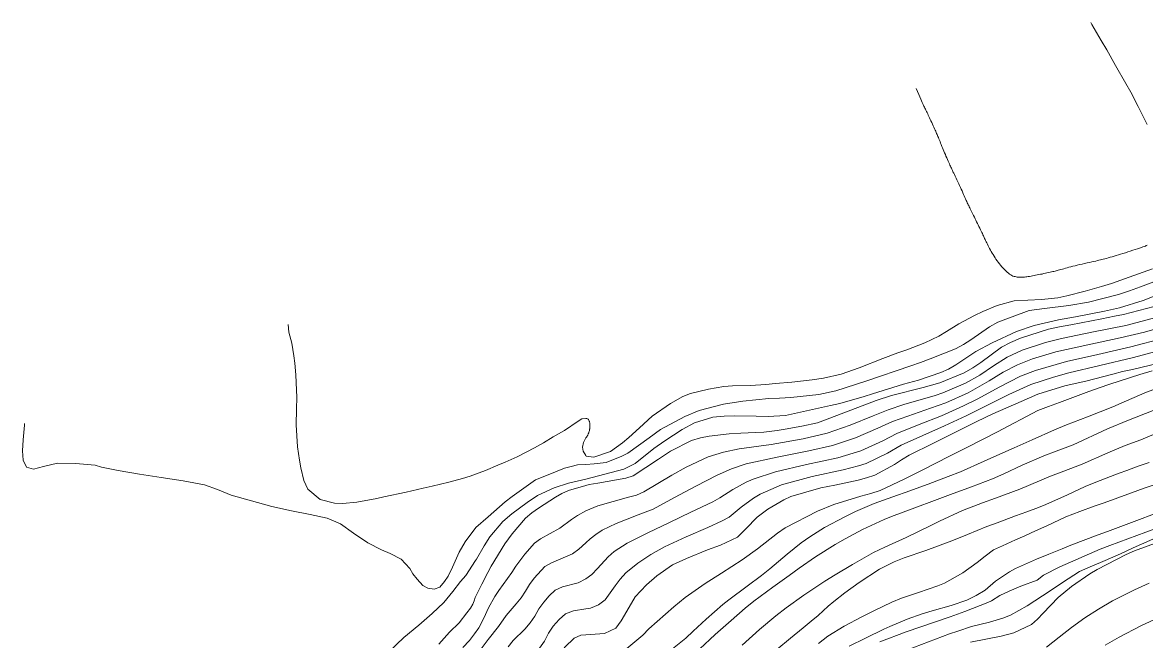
# Model space of a CAD drawing. Header units: inches. Extents: x 115425 to 116786, y 150085 to 152399.
# Drawn here: x 115430 to 115569.6, y 152212.3 to 152289.1 of the extents above; entities that cross this region are included whole.
import ezdxf

# ---------------------------------------------------------------- set-up
doc = ezdxf.new("R2010")
doc.units = ezdxf.units.IN
doc.header["$MEASUREMENT"] = 0
doc.layers.add('Contour', color=7, linetype='Continuous', lineweight=0, true_color=0xbed2ff)

msp = doc.modelspace()

# ---------------------------------------------------------------- linework, layer by layer
at = {"layer": 'Contour'}
for points in [[(115569.71, 152276.45), (115568.6, 152278.7), (115567.67, 152280.49), (115567.07, 152281.54), (115565.76, 152283.76), (115564.69, 152285.71), (115564.01, 152286.9), (115562.85, 152288.85), (115562.71, 152289.11)], [(115541.03, 152280.92), (115541.19, 152280.54), (115541.34, 152280.19), (115541.47, 152279.88), (115541.59, 152279.62), (115541.69, 152279.39), (115541.77, 152279.19), (115541.84, 152279.04), (115541.89, 152278.93), (115541.94, 152278.83), (115541.99, 152278.72), (115542.04, 152278.61), (115542.1, 152278.49), (115542.16, 152278.36), (115542.23, 152278.23), (115542.3, 152278.08), (115542.37, 152277.94), (115542.45, 152277.78), (115542.52, 152277.62), (115542.61, 152277.45), (115542.69, 152277.27), (115542.77, 152277.09), (115542.86, 152276.9), (115542.95, 152276.7), (115543.05, 152276.5), (115543.14, 152276.3), (115543.22, 152276.11), (115543.3, 152275.93), (115543.38, 152275.77), (115543.44, 152275.62), (115543.51, 152275.47), (115543.56, 152275.34), (115543.61, 152275.22), (115543.66, 152275.11), (115543.72, 152274.98), (115543.78, 152274.83), (115543.84, 152274.68), (115543.91, 152274.52), (115543.98, 152274.34), (115544.05, 152274.16), (115544.13, 152273.96), (115544.21, 152273.75), (115544.29, 152273.55), (115544.38, 152273.35), (115544.46, 152273.14), (115544.55, 152272.94), (115544.64, 152272.73), (115544.72, 152272.53), (115544.81, 152272.32), (115544.9, 152272.12), (115544.98, 152271.93), (115545.06, 152271.75), (115545.14, 152271.58), (115545.21, 152271.43), (115545.27, 152271.28), (115545.34, 152271.15), (115545.39, 152271.03), (115545.45, 152270.9), (115545.52, 152270.76), (115545.59, 152270.6), (115545.68, 152270.43), (115545.77, 152270.24), (115545.86, 152270.04), (115545.97, 152269.82), (115546.08, 152269.59), (115546.19, 152269.35), (115546.3, 152269.11), (115546.41, 152268.88), (115546.51, 152268.65), (115546.62, 152268.43), (115546.71, 152268.21), (115546.81, 152268), (115546.9, 152267.79), (115546.99, 152267.59), (115547.07, 152267.4), (115547.15, 152267.22), (115547.23, 152267.05), (115547.3, 152266.9), (115547.37, 152266.76), (115547.43, 152266.63), (115547.48, 152266.51), (115547.54, 152266.39), (115547.6, 152266.26), (115547.67, 152266.13), (115547.74, 152265.99), (115547.81, 152265.84), (115547.89, 152265.67), (115547.98, 152265.51), (115548.06, 152265.33), (115548.15, 152265.15), (115548.25, 152264.96), (115548.34, 152264.77), (115548.43, 152264.58), (115548.53, 152264.39), (115548.63, 152264.19), (115548.73, 152263.99), (115548.82, 152263.79), (115548.92, 152263.59), (115549.01, 152263.4), (115549.09, 152263.23), (115549.17, 152263.07), (115549.24, 152262.92), (115549.3, 152262.79), (115549.36, 152262.66), (115549.41, 152262.55), (115549.46, 152262.44), (115549.52, 152262.33), (115549.58, 152262.2), (115549.64, 152262.06), (115549.71, 152261.92), (115549.79, 152261.76), (115549.87, 152261.6), (115549.96, 152261.42), (115550.05, 152261.24), (115550.14, 152261.06), (115550.24, 152260.88), (115550.35, 152260.69), (115550.46, 152260.51), (115550.57, 152260.32), (115550.69, 152260.12), (115550.81, 152259.93), (115550.93, 152259.74), (115551.07, 152259.55), (115551.2, 152259.36), (115551.35, 152259.17), (115551.5, 152258.99), (115551.65, 152258.81), (115551.81, 152258.63), (115551.98, 152258.46), (115552.15, 152258.29), (115552.31, 152258.14), (115552.47, 152258.01), (115552.62, 152257.9), (115552.77, 152257.8), (115552.91, 152257.72), (115553.04, 152257.66), (115553.17, 152257.62), (115553.3, 152257.58), (115553.43, 152257.55), (115553.56, 152257.53), (115553.68, 152257.51), (115553.81, 152257.5), (115553.94, 152257.5), (115554.07, 152257.5), (115554.2, 152257.5), (115554.33, 152257.52), (115554.47, 152257.53), (115554.62, 152257.55), (115554.78, 152257.57), (115554.94, 152257.59), (115555.11, 152257.62), (115555.29, 152257.65), (115555.47, 152257.68), (115555.66, 152257.71), (115555.85, 152257.75), (115556.05, 152257.79), (115556.24, 152257.83), (115556.44, 152257.87), (115556.65, 152257.91), (115556.85, 152257.96), (115557.06, 152258), (115557.26, 152258.04), (115557.46, 152258.09), (115557.64, 152258.13), (115557.81, 152258.17), (115557.97, 152258.2), (115558.13, 152258.24), (115558.27, 152258.27), (115558.4, 152258.31), (115558.53, 152258.34), (115558.67, 152258.38), (115558.82, 152258.42), (115558.99, 152258.46), (115559.17, 152258.51), (115559.36, 152258.56), (115559.56, 152258.62), (115559.77, 152258.68), (115559.99, 152258.74), (115560.23, 152258.8), (115560.48, 152258.87), (115560.75, 152258.93), (115561.03, 152259), (115561.32, 152259.07), (115561.63, 152259.14), (115561.94, 152259.21), (115562.26, 152259.28), (115562.55, 152259.34), (115562.83, 152259.4), (115563.08, 152259.46), (115563.32, 152259.52), (115563.53, 152259.57), (115563.72, 152259.61), (115563.9, 152259.65), (115564.07, 152259.7), (115564.25, 152259.74), (115564.44, 152259.79), (115564.65, 152259.85), (115564.87, 152259.91), (115565.1, 152259.98), (115565.34, 152260.05), (115565.6, 152260.12), (115565.86, 152260.2), (115566.13, 152260.28), (115566.41, 152260.37), (115566.7, 152260.46), (115567, 152260.55), (115567.3, 152260.65), (115567.61, 152260.75), (115567.92, 152260.85), (115568.23, 152260.95), (115568.51, 152261.04), (115568.76, 152261.13), (115568.98, 152261.2), (115569.18, 152261.27), (115569.35, 152261.33), (115569.49, 152261.38), (115569.6, 152261.43), (115569.71, 152261.47)], [(115538.74, 152248.12), (115539.87, 152248.5), (115542.11, 152249.36), (115543.83, 152250.21), (115544.78, 152250.79), (115546.32, 152251.74), (115548.28, 152252.78), (115549.3, 152253.26), (115551.08, 152254), (115553.19, 152254.59), (115556.57, 152254.74), (115558.62, 152254.97), (115559.74, 152255.21), (115562, 152255.79), (115564.03, 152256.37), (115565.27, 152256.75), (115567.45, 152257.5), (115570.38, 152258.54)], [(115500, 152234.28), (115501.04, 152234.34), (115502.54, 152234.51), (115504.48, 152235.3), (115505.2, 152235.69), (115507.87, 152237.59), (115509.25, 152238.6), (115512.28, 152240.22), (115514.08, 152240.99), (115517.11, 152241.75), (115519.48, 152242.14), (115522.72, 152242.46), (115524.06, 152242.52), (115525.46, 152242.57), (115528.93, 152242.95), (115531.03, 152243.43), (115534.78, 152244.6), (115540.34, 152246.52), (115541.56, 152246.94), (115542.76, 152247.37), (115545.89, 152248.62), (115546.91, 152249.16), (115547.81, 152249.74), (115550.13, 152251.37), (115551.14, 152251.93), (115555.05, 152253.38), (115556.95, 152253.63), (115559.97, 152254), (115562.42, 152254.43), (115566.14, 152255.36), (115567.51, 152255.81), (115568.87, 152256.31), (115572.52, 152257.69)], [(115500, 152232.47), (115504.72, 152233.71), (115506.12, 152234.4), (115508.43, 152236.24), (115509.79, 152237.22), (115511.96, 152238.6), (115513.5, 152239.44), (115515.76, 152240.15), (115517.16, 152240.26), (115518.41, 152240.32), (115521.16, 152240.26), (115522.63, 152240.21), (115524.81, 152240.37), (115530.4, 152241.58), (115531.53, 152241.83), (115534.54, 152242.7), (115535.58, 152243.05), (115539.45, 152244.24), (115541.29, 152244.75), (115544.08, 152245.67), (115545.03, 152246.11), (115545.95, 152246.63), (115548.42, 152248.3), (115550.45, 152249.39), (115553.49, 152250.76), (115555.68, 152251.54), (115558.71, 152252.22), (115560.8, 152252.61), (115564.42, 152253.29), (115566.26, 152253.72), (115569.2, 152254.63), (115574.46, 152256.67)], [(115500, 152231.67), (115500.41, 152231.79), (115501.49, 152231.97), (115504.96, 152232.59), (115505.86, 152232.88), (115509.01, 152234.94), (115510.52, 152235.93), (115513.13, 152237.25), (115514.23, 152237.58), (115515.33, 152237.79), (115517.81, 152238.09), (115519.25, 152238.17), (115521.06, 152238.23), (115522.12, 152238.29), (115523.74, 152238.49), (115524.73, 152238.66), (115526.84, 152239.05), (115528.75, 152239.45), (115531.18, 152240.35), (115536.06, 152242.21), (115537.96, 152242.85), (115541.9, 152243.82), (115543.96, 152244.39), (115546.99, 152245.65), (115548.06, 152246.25), (115549.04, 152246.91), (115551.6, 152248.85), (115552.72, 152249.42), (115553.98, 152249.95), (115557.44, 152251.06), (115558.8, 152251.36), (115560.22, 152251.6), (115564.07, 152252.36), (115565.66, 152252.67), (115566.78, 152252.87), (115571.53, 152254.13)], [(115463.02, 152251.66), (115463.12, 152250.71), (115463.47, 152249.33), (115463.72, 152247.77), (115463.84, 152246.84), (115463.97, 152245.38), (115464.06, 152243.51), (115464.09, 152242.63), (115464.07, 152241.16), (115464.02, 152239.19), (115464.2, 152236.47), (115464.44, 152234.82), (115464.59, 152233.88), (115464.96, 152232.31), (115465.46, 152231.21), (115466.99, 152229.93), (115468.79, 152229.48), (115469.76, 152229.43), (115471.57, 152229.59), (115474.03, 152230.06), (115474.93, 152230.26), (115477.69, 152230.86), (115479.78, 152231.32), (115480.93, 152231.58), (115483, 152232.1), (115484.68, 152232.54), (115485.64, 152232.83), (115487.54, 152233.51), (115489.06, 152234.18), (115489.99, 152234.58), (115491.47, 152235.21), (115493.64, 152236.34), (115494.75, 152236.98), (115495.94, 152237.71), (115497.36, 152238.51), (115499.04, 152239.67), (115499.52, 152239.95), (115500, 152239.98)], [(115500, 152228.51), (115501.47, 152229.13), (115505.3, 152230.23), (115506.27, 152230.49), (115507.21, 152230.87), (115508.94, 152231.92), (115510.68, 152232.97), (115512.46, 152233.95), (115515.2, 152235.24), (115517.09, 152235.8), (115519.02, 152236.23), (115523, 152236.74), (115527, 152237.46), (115529.97, 152238.15), (115532.84, 152239.17), (115535.67, 152240.31), (115537.55, 152241.07), (115539.48, 152241.7), (115543.37, 152242.84), (115544.33, 152243.16), (115547.14, 152244.37), (115548.92, 152245.37), (115550.61, 152246.51), (115552.31, 152247.61), (115554.17, 152248.45), (115557.08, 152249.41), (115559.05, 152249.92), (115563.05, 152250.72), (115567.04, 152251.53), (115570.96, 152252.57)], [(115500, 152224.56), (115500.52, 152225.04), (115501.25, 152225.61), (115502.02, 152226.12), (115503.76, 152226.97), (115506.5, 152228.02), (115508.36, 152228.74), (115510.99, 152230.19), (115513.65, 152231.59), (115516.31, 152232.95), (115518.07, 152233.72), (115519.9, 152234.35), (115523.75, 152235.17), (115527.69, 152235.97), (115530.64, 152236.63), (115533.5, 152237.58), (115536.27, 152238.77), (115538.09, 152239.6), (115539.97, 152240.29), (115542.81, 152241.26), (115544.7, 152241.93), (115547.47, 152243.16), (115550.1, 152244.65), (115551.81, 152245.71), (115553.6, 152246.64), (115555.48, 152247.37), (115558.38, 152248.26), (115562.33, 152249.11), (115566.35, 152249.99), (115569.37, 152250.7), (115572.34, 152251.57)], [(115500, 152220.07), (115500.76, 152220.62), (115501.43, 152221.38), (115502.76, 152222.83), (115503.5, 152223.47), (115505.11, 152224.51), (115507.71, 152225.81), (115510.39, 152227.06), (115513.05, 152228.38), (115515.75, 152229.66), (115516.62, 152230.13), (115518.24, 152231.16), (115519.9, 152232.07), (115520.78, 152232.47), (115523.54, 152233.38), (115527.41, 152234.27), (115531.3, 152235.12), (115534.15, 152235.99), (115536.87, 152237.22), (115538.63, 152238.13), (115541.38, 152239.25), (115544.15, 152240.32), (115546.89, 152241.54), (115548.69, 152242.41), (115551.31, 152243.85), (115553.97, 152245.22), (115555.83, 152245.95), (115559.67, 152247.06), (115563.58, 152247.93), (115567.69, 152248.86), (115571.76, 152249.95)], [(115500, 152216.36), (115500.56, 152216.44), (115501.55, 152216.86), (115502.39, 152217.49), (115503.03, 152218.35), (115503.64, 152219.22), (115504.27, 152220.05), (115504.98, 152220.83), (115506.45, 152222.05), (115508.07, 152223.11), (115509.76, 152224.06), (115512.44, 152225.29), (115515.15, 152226.47), (115516.93, 152227.29), (115517.79, 152227.76), (115519.29, 152228.97), (115520.83, 152230.1), (115521.66, 152230.59), (115524.31, 152231.76), (115528.11, 152232.77), (115531.96, 152233.6), (115533.87, 152234.09), (115534.81, 152234.4), (115537.47, 152235.68), (115539.17, 152236.66), (115541.85, 152237.88), (115544.55, 152239.07), (115547.23, 152240.32), (115549.89, 152241.65), (115552.54, 152242.97), (115555.25, 152244.19), (115558.07, 152245.12), (115559.98, 152245.64), (115563.84, 152246.54), (115568.01, 152247.53), (115572.15, 152248.65)], [(115500, 152235.4), (115500.03, 152235.32), (115501.01, 152235.2), (115503.04, 152235.87), (115504.57, 152236.98), (115505.33, 152237.63), (115506.65, 152238.84), (115508.23, 152240.29), (115510.52, 152241.86), (115512.05, 152242.73), (115513, 152243.08), (115515.23, 152243.64), (115517.15, 152243.94), (115518.2, 152244.02), (115520.45, 152244.09), (115522.37, 152244.22), (115523.55, 152244.32), (115525.56, 152244.5), (115528.09, 152244.77), (115529.51, 152244.99), (115531.7, 152245.49), (115533.96, 152246.26), (115536.89, 152247.42), (115538.74, 152248.12)], [(115500, 152213.14), (115502.33, 152213.31), (115503.73, 152213.97), (115504.37, 152214.86), (115505.36, 152216.59), (115506.14, 152217.84), (115507.51, 152219.33), (115508.8, 152220.47), (115510.74, 152221.82), (115512.49, 152222.63), (115515.11, 152223.68), (115516.72, 152224.27), (115518.82, 152225.25), (115519.87, 152226.28), (115521.29, 152227.76), (115522.58, 152228.74), (115524.57, 152229.91), (115525.45, 152230.31), (115529.19, 152231.38), (115530.92, 152231.73), (115533.8, 152232.33), (115534.87, 152232.6), (115535.88, 152232.95), (115538.31, 152234.27), (115539.18, 152234.87), (115540.15, 152235.44), (115543.15, 152236.93), (115545.4, 152238.03), (115548.55, 152239.59), (115550.53, 152240.56), (115554.07, 152242.1), (115556.13, 152242.99), (115559.48, 152244.02), (115560.78, 152244.32), (115562.09, 152244.62), (115565.42, 152245.48), (115566.63, 152245.8), (115567.87, 152246.08), (115571.16, 152246.86)], [(115505.08, 152211.46), (115507.07, 152213.12), (115507.83, 152213.87), (115510.91, 152216.62), (115512.32, 152217.76), (115514.8, 152219.5), (115516.83, 152220.78), (115519.43, 152222.45), (115521.3, 152223.83), (115523.79, 152225.75), (115524.75, 152226.41), (115528.75, 152228.5), (115530.81, 152229.31), (115534.15, 152230.33), (115535.38, 152230.67), (115536.56, 152231.03), (115539.54, 152232.45), (115540.67, 152233.04), (115541.84, 152233.63), (115545.15, 152235.3), (115547.33, 152236.37), (115551.11, 152238.33), (115556.13, 152240.96), (115557.44, 152241.47), (115558.8, 152241.98), (115562.44, 152243.32), (115563.76, 152243.79), (115565.07, 152244.23), (115568.81, 152245.46), (115570.33, 152245.9)], [(115510.36, 152211.09), (115512.4, 152212.71), (115513.34, 152213.59), (115514.93, 152215.1), (115517.02, 152216.9), (115517.76, 152217.48), (115520.02, 152219.16), (115521.82, 152220.51), (115522.86, 152221.35), (115524.98, 152223.14), (115526.74, 152224.54), (115527.81, 152225.29), (115529.64, 152226.46), (115532.15, 152227.79), (115533.5, 152228.43), (115535.81, 152229.45), (115538.69, 152230.49), (115539.65, 152230.82), (115542.49, 152231.85), (115544.99, 152232.79), (115546.54, 152233.38), (115549.47, 152234.68), (115551.79, 152235.72), (115553.18, 152236.34), (115555.44, 152237.33), (115558.21, 152238.57), (115559.68, 152239.2), (115562.28, 152240.17), (115565.45, 152241.45), (115566.47, 152241.9), (115569.4, 152243.17), (115572.41, 152244.27)], [(115513.52, 152210.84), (115515.41, 152212.57), (115516.06, 152213.17), (115518.05, 152214.93), (115519.77, 152216.43), (115520.87, 152217.33), (115523.23, 152219.07), (115525.26, 152220.52), (115526.48, 152221.41), (115528.5, 152222.83), (115530.95, 152224.35), (115532.2, 152225.07), (115534.34, 152226.22), (115537.03, 152227.47), (115537.96, 152227.84), (115540.86, 152228.88), (115543.31, 152229.8), (115545.29, 152230.56), (115547.9, 152231.51), (115550.48, 152232.51), (115551.91, 152233.13), (115554.2, 152234.18), (115556.88, 152235.37), (115558.42, 152235.94), (115560.53, 152236.72), (115564.76, 152238.69), (115567.38, 152239.79), (115570.46, 152240.96)], [(115430.31, 152239.37), (115430.3, 152239.14), (115430.13, 152237.34), (115430.04, 152235.96), (115430.13, 152234.83), (115430.53, 152233.95), (115431.41, 152233.71), (115432.64, 152234.04), (115434.39, 152234.42), (115436.64, 152234.38), (115439.06, 152234.18), (115439.86, 152233.96), (115441.91, 152233.55), (115444.56, 152233.09), (115447.25, 152232.65), (115449.98, 152232.25), (115452.64, 152231.77), (115454.24, 152231.19), (115455.95, 152230.48), (115458.49, 152229.75), (115460.99, 152229.06), (115463.43, 152228.52), (115465.75, 152228.06), (115467.88, 152227.61), (115469.53, 152226.93), (115471.14, 152225.74), (115472.94, 152224.57), (115474.61, 152223.67), (115475.71, 152223.22), (115477.05, 152222.53), (115478.15, 152221.36), (115478.53, 152220.72), (115479.05, 152220.03), (115479.74, 152219.28), (115480.39, 152218.93), (115481.18, 152218.82), (115481.86, 152219.04), (115482.45, 152219.74), (115482.9, 152220.43), (115483.45, 152221.52), (115484.27, 152223.38), (115485, 152224.7), (115486.34, 152226.47), (115487.86, 152227.8), (115490, 152229.64), (115490.84, 152230.32), (115493.73, 152232.36), (115495.12, 152232.92), (115497.36, 152233.8), (115498.18, 152234.04), (115498.98, 152234.22), (115500, 152234.28)], [(115519.43, 152211.84), (115521.58, 152213.81), (115523.59, 152215.48), (115524.89, 152216.49), (115527.08, 152218.07), (115529.67, 152219.79), (115530.98, 152220.57), (115533.13, 152221.85), (115535.71, 152223.34), (115537.14, 152224.02), (115539.76, 152225.21), (115542.91, 152226.76), (115543.92, 152227.25), (115546.77, 152228.55), (115549.24, 152229.52), (115550.85, 152230.08), (115553.88, 152231.22), (115557.71, 152232.84), (115559.36, 152233.44), (115561.62, 152234.3), (115564.83, 152235.73), (115566.99, 152236.62), (115568.92, 152237.32), (115573.43, 152239.24)], [(115500, 152237.58), (115499.69, 152237.01), (115499.59, 152236.43), (115499.68, 152235.93), (115500, 152235.4)], [(115526.99, 152214.01), (115527.96, 152214.85), (115528.83, 152215.56), (115530.09, 152216.68), (115530.81, 152217.29), (115532.18, 152218.35), (115533.95, 152219.65), (115536.45, 152221.27), (115538.27, 152222.2), (115539.53, 152222.71), (115542.23, 152223.6), (115545.46, 152224.81), (115547.39, 152225.59), (115548.58, 152226.09), (115549.79, 152226.58), (115551.08, 152227.05), (115553.37, 152227.89), (115554.78, 152228.4), (115556.19, 152228.95), (115557.14, 152229.33), (115559.82, 152230.53), (115561.99, 152231.53), (115563.32, 152232.09), (115566.23, 152233.18), (115567.18, 152233.52), (115568.58, 152234.05), (115569.94, 152234.54)], [(115475.52, 152211.02), (115477.38, 152212.82), (115479.26, 152214.32), (115480.92, 152215.78), (115482.36, 152217.15), (115483.5, 152218.53), (115484.42, 152219.74), (115485.11, 152220.51), (115486.31, 152222.36), (115486.4, 152222.54), (115487.37, 152224.19), (115488.08, 152225.28), (115489.69, 152227.21), (115490.82, 152228.17), (115492.72, 152229.54), (115494.01, 152230.44), (115496.05, 152231.38), (115497.83, 152231.96), (115500, 152232.47)], [(115487.08, 152219.41), (115487.82, 152220.87), (115488.24, 152221.64), (115489.92, 152224.45), (115490.85, 152225.69), (115492.51, 152227.63), (115493.3, 152228.28), (115494.11, 152228.85), (115496.23, 152230.24), (115497.01, 152230.68), (115497.84, 152231.06), (115500, 152231.67)], [(115570.46, 152231.72), (115569.35, 152231.35), (115567.76, 152230.75), (115564.36, 152229.53), (115563.13, 152229.11), (115561.33, 152228.46), (115559.62, 152227.77), (115557.23, 152226.68), (115555.85, 152226.03), (115554.52, 152225.44), (115553.34, 152224.92), (115551.74, 152224.18), (115550.63, 152223.69), (115549.58, 152222.9), (115548.59, 152222.12), (115546.82, 152220.83), (115544.52, 152219.55), (115543.72, 152219.21), (115541.32, 152218.39), (115539.21, 152217.7), (115538.01, 152217.21), (115535.85, 152216.17), (115534.26, 152215.36), (115532.06, 152214.2), (115530.05, 152212.98), (115528.88, 152212.06)], [(115484.71, 152211.58), (115485.53, 152212.44), (115486.18, 152213.28), (115486.69, 152214.03), (115487.33, 152215.21), (115487.93, 152216.5), (115488.71, 152217.88), (115489.21, 152218.66), (115490.28, 152220.14), (115490.81, 152220.89), (115491.32, 152221.66), (115492.41, 152223.15), (115493.64, 152224.53), (115494.37, 152225.06), (115496.75, 152226.37), (115498.23, 152227.44), (115498.96, 152227.95), (115500, 152228.51)], [(115570.93, 152228.26), (115568.11, 152227.22), (115566.44, 152226.6), (115564.76, 152225.97), (115563.63, 152225.55), (115560.23, 152224.25), (115559.13, 152223.8), (115557.51, 152223.16), (115555.96, 152222.54), (115553.34, 152221.37), (115552.61, 152220.95), (115550.86, 152219.8), (115549.6, 152218.69), (115548.48, 152218.01), (115547.32, 152217.43), (115545.35, 152216.8), (115542.99, 152216.1), (115541.78, 152215.76), (115539.91, 152215.08), (115537.75, 152214.16), (115537.01, 152213.84), (115534.74, 152212.73), (115532.69, 152211.74)], [(115547.76, 152212.25), (115551.58, 152212.99), (115553.16, 152213.39), (115555.34, 152214.43), (115556.07, 152215.09), (115556.77, 152215.84), (115558.64, 152217.78), (115560.3, 152219.12), (115562.6, 152220.71), (115563.5, 152221.24), (115567.09, 152223.12), (115568.13, 152223.56), (115571.84, 152224.94), (115573.74, 152225.41), (115576.68, 152226.02), (115578.93, 152226.54), (115581.92, 152227.42), (115583.96, 152228.18)], [(115536.52, 152212.29), (115539.76, 152213.53), (115545.22, 152215.36), (115547.06, 152216.02), (115549.92, 152217.16), (115550.39, 152217.37), (115551.41, 152218.01), (115552.56, 152218.54), (115554, 152219.18), (115556.06, 152219.91), (115556.84, 152220.56), (115558.87, 152221.56), (115563.88, 152223.77), (115565.07, 152224.22), (115569.53, 152225.88), (115573.07, 152227.16)], [(115539.94, 152211.27), (115545.15, 152213.25), (115546.2, 152213.61), (115547.91, 152214.17), (115550.11, 152214.73), (115551.8, 152215.21), (115552.72, 152215.57), (115554.79, 152216.73), (115557.66, 152218.61), (115559.19, 152219.65), (115561.32, 152220.99), (115562.34, 152221.46), (115564.2, 152222.25), (115566.39, 152223.19), (115567.98, 152223.95), (115568.98, 152224.4), (115570.77, 152225.18)], [(115487.02, 152211.41), (115487.85, 152212.55), (115489.16, 152214.19), (115490.09, 152215.55), (115491.35, 152217), (115491.95, 152217.75), (115492.5, 152218.56), (115493.01, 152219.39), (115493.59, 152220.17), (115494.92, 152221.6), (115495.73, 152222.07), (115498.35, 152223.2), (115499.14, 152223.75), (115500, 152224.56)], [(115481.75, 152212), (115483.07, 152213.46), (115484.27, 152214.62), (115485.24, 152215.86), (115485.67, 152216.44), (115485.97, 152216.95), (115486.14, 152217.38), (115486.25, 152217.76), (115487.08, 152219.41)], [(115490.35, 152211.64), (115490.97, 152212.44), (115492.42, 152213.86), (115493.1, 152214.62), (115493.68, 152215.46), (115494.18, 152216.36), (115494.78, 152217.2), (115495.46, 152217.97), (115496.19, 152218.67), (115497.1, 152219.09), (115499.03, 152219.6), (115500, 152220.07)], [(115569.96, 152219.56), (115568.12, 152218.73), (115565.41, 152217.35), (115563.67, 152216.33), (115561.97, 152215.24), (115560.32, 152214.07), (115558.76, 152212.85), (115557.2, 152211.62)], [(115500, 152216.36), (115498.46, 152216.11), (115497.47, 152215.75), (115496.68, 152215.03), (115495.96, 152214.22), (115495.36, 152213.33), (115494.86, 152212.37), (115494.24, 152211.48)], [(115564.47, 152211.86), (115566.23, 152212.87), (115568.93, 152214.27), (115571.7, 152215.53)], [(115523.72, 152211.32), (115525.42, 152212.74), (115526.99, 152214.01)], [(115487.65, 152198.39), (115488.57, 152200.36), (115489.33, 152201.67), (115490.45, 152203.34), (115491.15, 152204.44), (115492.6, 152206.11), (115493.53, 152206.85), (115495.07, 152207.96), (115495.9, 152208.98), (115496.66, 152210.58), (115497.4, 152211.6), (115498.54, 152212.73), (115499.37, 152213.09), (115500, 152213.14)]]:
    msp.add_lwpolyline(points, dxfattribs=at)
msp.add_lwpolyline([(115500, 152237.58, 0.0324), (115500.17, 152237.79, 0.060985), (115500.24, 152237.92, 0.008086), (115500.35, 152238.22, 0.017904), (115500.4, 152238.36, 0.011842), (115500.47, 152238.64, 0.020781), (115500.49, 152238.8, 0.026167), (115500.51, 152238.97, 0.017652), (115500.51, 152239.21, 0.023432), (115500.5, 152239.34, 0.01562), (115500.47, 152239.54, 0.063198), (115500.43, 152239.66, 0.038324), (115500.32, 152239.84, 0.14033), (115500.21, 152239.93, 0.092438), (115500, 152239.98)], format="xyb", dxfattribs=at)

doc.saveas('drawing.dxf')
